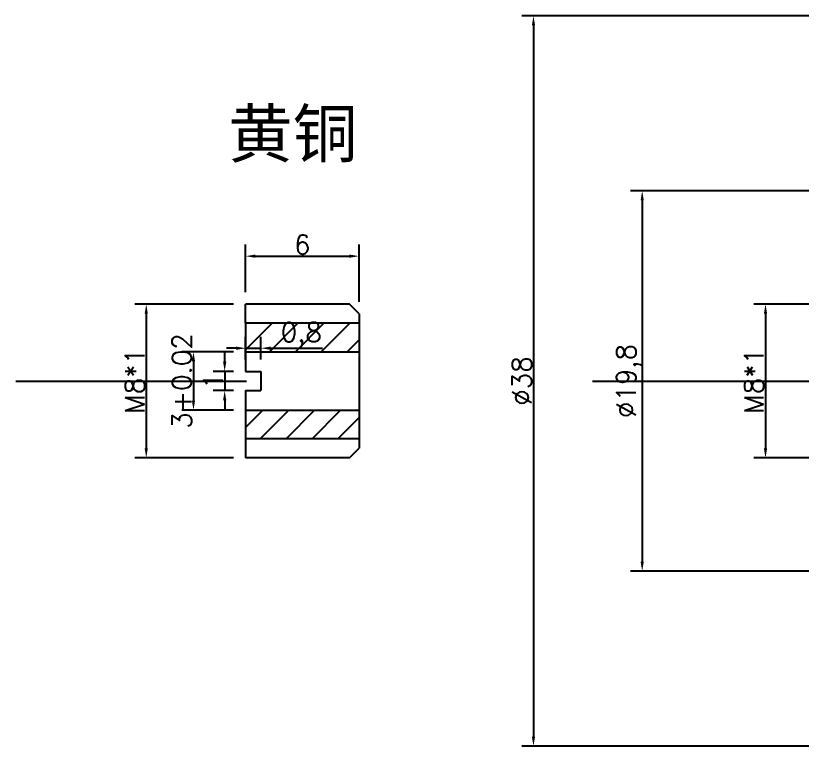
# Model space of a CAD drawing. Header units: millimetres. Extents: x 6817 to 15937, y -5221 to -164.
# Drawn here: x 9579.07 to 9619.98, y -1784.14 to -1746.14 of the extents above; entities that cross this region are included whole.
import ezdxf

# ---------------------------------------------------------------- set-up
doc = ezdxf.new("R2010")
doc.units = ezdxf.units.MM
doc.linetypes.add('ACAD_ISO03W100', pattern=[30, 12, -18])
doc.layers.add('图层2', color=108, linetype='Continuous')
doc.styles.get("Standard").update_dxf_attribs({"font": 'txt', "bigfont": 'gbcbig.shx'})
doc.dimstyles.new('ISO-25', dxfattribs={"dimtxt": 1, "dimasz": 0.5, "dimexe": 0.6, "dimexo": 0.625, "dimgap": 0.1, "dimtad": 1, "dimtxsty": 'Standard', "dimcen": 2.5, "dimadec": 0, "dimazin": 0, "dimtfac": 1, "dimtmove": 0, "dimatfit": 3, "dimfxl": 0, "dimarcsym": 0})

# ---------------------------------------------------------------- blocks, each defined once
blk = doc.blocks.new('*D389')
at = {"layer": 'Defpoints', "color": 0, "linetype": 'ByBlock', "transparency": 16777216}
for p in [(9652.305, -1746.144), (9606, -1784.144), (9652.305, -1784.144)]:
    blk.add_point(p, dxfattribs=at)
at = {"layer": '图层2', "color": 0, "linetype": 'ByBlock', "lineweight": -2, "transparency": 16777216}
for p, q in [((9651.68, -1746.144), (9605.4, -1746.144)), ((9606, -1746.644), (9606, -1783.644)), ((9651.68, -1784.144), (9605.4, -1784.144))]:
    blk.add_line(p, q, dxfattribs=at)
at = {"layer": '图层2', "color": 0, "linetype": 'ByBlock', "transparency": 16777216}
for points in [[(9605.917, -1746.644), (9606.083, -1746.644), (9606, -1746.144)], [(9605.917, -1783.644), (9606.083, -1783.644), (9606, -1784.144)]]:
    blk.add_solid(points, dxfattribs=at)
at = {"layer": '图层2', "color": 0, "linetype": 'ByBlock', "transparency": 16777216, "insert": (9605.4, -1765.144), "char_height": 1, "attachment_point": 5, "rotation": 90}
blk.add_mtext('%%C38', dxfattribs=at)
blk = doc.blocks.new('*D390')
at = {"layer": 'Defpoints', "color": 0, "linetype": 'ByBlock', "transparency": 16777216}
for p in [(9622.305, -1755.244), (9611.656, -1775.044), (9622.305, -1775.044)]:
    blk.add_point(p, dxfattribs=at)
at = {"layer": '图层2', "color": 0, "linetype": 'ByBlock', "lineweight": -2, "transparency": 16777216}
for p, q in [((9621.68, -1755.244), (9611.056, -1755.244)), ((9611.656, -1755.744), (9611.656, -1774.544)), ((9621.68, -1775.044), (9611.056, -1775.044))]:
    blk.add_line(p, q, dxfattribs=at)
at = {"layer": '图层2', "color": 0, "linetype": 'ByBlock', "transparency": 16777216}
for points in [[(9611.573, -1755.744), (9611.739, -1755.744), (9611.656, -1755.244)], [(9611.573, -1774.544), (9611.739, -1774.544), (9611.656, -1775.044)]]:
    blk.add_solid(points, dxfattribs=at)
at = {"layer": '图层2', "color": 0, "linetype": 'ByBlock', "transparency": 16777216, "insert": (9610.973, -1765.144), "char_height": 1, "attachment_point": 5, "rotation": 90}
blk.add_mtext('%%C19,8', dxfattribs=at)
blk = doc.blocks.new('*D399')
at = {"layer": 'Defpoints', "color": 0, "linetype": 'ByBlock', "transparency": 16777216}
for p in [(9621.805, -1761.144), (9618.07, -1769.144), (9621.805, -1769.144)]:
    blk.add_point(p, dxfattribs=at)
at = {"layer": '图层2', "color": 0, "linetype": 'ByBlock', "lineweight": -2, "transparency": 16777216}
for p, q in [((9621.18, -1761.144), (9617.47, -1761.144)), ((9618.07, -1761.644), (9618.07, -1768.644)), ((9621.18, -1769.144), (9617.47, -1769.144))]:
    blk.add_line(p, q, dxfattribs=at)
at = {"layer": '图层2', "color": 0, "linetype": 'ByBlock', "transparency": 16777216}
for points in [[(9617.987, -1761.644), (9618.154, -1761.644), (9618.07, -1761.144)], [(9617.987, -1768.644), (9618.154, -1768.644), (9618.07, -1769.144)]]:
    blk.add_solid(points, dxfattribs=at)
at = {"layer": '图层2', "color": 0, "linetype": 'ByBlock', "transparency": 16777216, "insert": (9617.47, -1765.144), "char_height": 1, "attachment_point": 5, "rotation": 90}
blk.add_mtext('M8*1', dxfattribs=at)
blk = doc.blocks.new('*D400')
at = {"layer": 'Defpoints', "color": 0, "linetype": 'ByBlock', "transparency": 16777216}
for p in [(9591.025, -1761.144), (9585.857, -1769.144), (9591.025, -1769.144)]:
    blk.add_point(p, dxfattribs=at)
at = {"layer": '图层2', "color": 0, "linetype": 'ByBlock', "lineweight": -2, "transparency": 16777216}
for p, q in [((9590.4, -1761.144), (9585.257, -1761.144)), ((9585.857, -1761.644), (9585.857, -1768.644)), ((9590.4, -1769.144), (9585.257, -1769.144))]:
    blk.add_line(p, q, dxfattribs=at)
at = {"layer": '图层2', "color": 0, "linetype": 'ByBlock', "transparency": 16777216}
for points in [[(9585.774, -1761.644), (9585.94, -1761.644), (9585.857, -1761.144)], [(9585.774, -1768.644), (9585.94, -1768.644), (9585.857, -1769.144)]]:
    blk.add_solid(points, dxfattribs=at)
at = {"layer": '图层2', "color": 0, "linetype": 'ByBlock', "transparency": 16777216, "insert": (9585.257, -1765.144), "char_height": 1, "attachment_point": 5, "rotation": 90}
blk.add_mtext('M8*1', dxfattribs=at)
blk = doc.blocks.new('*D401')
at = {"layer": 'Defpoints', "color": 0, "linetype": 'ByBlock', "transparency": 16777216}
for p in [(9591.025, -1764.644), (9589.936, -1765.644), (9591.025, -1765.644)]:
    blk.add_point(p, dxfattribs=at)
at = {"layer": '图层2', "color": 0, "linetype": 'ByBlock', "lineweight": -2, "transparency": 16777216}
for p, q in [((9589.936, -1764.144), (9589.936, -1763.644)), ((9590.4, -1764.644), (9589.336, -1764.644)), ((9589.936, -1764.644), (9589.936, -1765.644)), ((9590.4, -1765.644), (9589.336, -1765.644)), ((9589.936, -1766.144), (9589.936, -1766.644))]:
    blk.add_line(p, q, dxfattribs=at)
at = {"layer": '图层2', "color": 0, "linetype": 'ByBlock', "transparency": 16777216}
for points in [[(9589.853, -1764.144), (9590.02, -1764.144), (9589.936, -1764.644)], [(9589.853, -1766.144), (9590.02, -1766.144), (9589.936, -1765.644)]]:
    blk.add_solid(points, dxfattribs=at)
at = {"layer": '图层2', "color": 0, "linetype": 'ByBlock', "transparency": 16777216, "insert": (9589.336, -1765.144), "char_height": 1, "attachment_point": 5, "rotation": 90}
blk.add_mtext('1', dxfattribs=at)
blk = doc.blocks.new('*D402')
at = {"layer": 'Defpoints', "color": 0, "linetype": 'ByBlock', "transparency": 16777216}
for p in [(9591.025, -1763.624), (9588.313, -1766.664), (9591.025, -1766.664)]:
    blk.add_point(p, dxfattribs=at)
at = {"layer": '图层2', "color": 0, "linetype": 'ByBlock', "lineweight": -2, "transparency": 16777216}
for p, q in [((9590.4, -1763.624), (9587.713, -1763.624)), ((9588.313, -1764.124), (9588.313, -1766.164)), ((9590.4, -1766.664), (9587.713, -1766.664))]:
    blk.add_line(p, q, dxfattribs=at)
at = {"layer": '图层2', "color": 0, "linetype": 'ByBlock', "transparency": 16777216}
for points in [[(9588.23, -1764.124), (9588.396, -1764.124), (9588.313, -1763.624)], [(9588.23, -1766.164), (9588.396, -1766.164), (9588.313, -1766.664)]]:
    blk.add_solid(points, dxfattribs=at)
at = {"layer": '图层2', "color": 0, "linetype": 'ByBlock', "transparency": 16777216, "insert": (9587.713, -1765.144), "char_height": 1, "attachment_point": 5, "rotation": 90}
blk.add_mtext('3+0.02', dxfattribs=at)
blk = doc.blocks.new('*D403')
at = {"layer": 'Defpoints', "color": 0, "linetype": 'ByBlock', "transparency": 16777216}
for p in [(9596.925, -1758.65), (9591.025, -1761.144), (9596.925, -1761.644)]:
    blk.add_point(p, dxfattribs=at)
at = {"layer": '图层2', "color": 0, "linetype": 'ByBlock', "lineweight": -2, "transparency": 16777216}
for p, q in [((9591.025, -1760.519), (9591.025, -1758.05)), ((9596.925, -1761.019), (9596.925, -1758.05)), ((9591.525, -1758.65), (9596.425, -1758.65))]:
    blk.add_line(p, q, dxfattribs=at)
at = {"layer": '图层2', "color": 0, "linetype": 'ByBlock', "transparency": 16777216}
for points in [[(9591.525, -1758.567), (9591.525, -1758.733), (9591.025, -1758.65)], [(9596.425, -1758.567), (9596.425, -1758.733), (9596.925, -1758.65)]]:
    blk.add_solid(points, dxfattribs=at)
at = {"layer": '图层2', "color": 0, "linetype": 'ByBlock', "transparency": 16777216, "insert": (9593.975, -1758.05), "char_height": 1, "attachment_point": 5}
blk.add_mtext('6', dxfattribs=at)
blk = doc.blocks.new('*D404')
at = {"layer": 'Defpoints', "color": 0, "linetype": 'ByBlock', "transparency": 16777216}
for p in [(9591.825, -1763.439), (9591.025, -1764.644), (9591.825, -1764.644)]:
    blk.add_point(p, dxfattribs=at)
at = {"layer": '图层2', "color": 0, "linetype": 'ByBlock', "lineweight": -2, "transparency": 16777216}
for p, q in [((9591.025, -1764.019), (9591.025, -1762.839)), ((9591.825, -1764.019), (9591.825, -1762.839)), ((9590.525, -1763.439), (9590.025, -1763.439)), ((9591.025, -1763.439), (9591.825, -1763.439)), ((9592.325, -1763.439), (9595.025, -1763.439))]:
    blk.add_line(p, q, dxfattribs=at)
at = {"layer": '图层2', "color": 0, "linetype": 'ByBlock', "transparency": 16777216}
for points in [[(9590.525, -1763.356), (9590.525, -1763.523), (9591.025, -1763.439)], [(9592.325, -1763.356), (9592.325, -1763.523), (9591.825, -1763.439)]]:
    blk.add_solid(points, dxfattribs=at)
at = {"layer": '图层2', "color": 0, "linetype": 'ByBlock', "transparency": 16777216, "insert": (9593.925, -1762.756), "char_height": 1, "attachment_point": 5}
blk.add_mtext('0,8', dxfattribs=at)

msp = doc.modelspace()

# ---------------------------------------------------------------- hatches: boundary and pattern name
at = {"layer": '图层2', "linetype": 'ByBlock'}
h = msp.add_hatch(dxfattribs=at)
h.set_pattern_fill('ANSI31', color=4, scale=0.3)
h.set_pattern_definition([(45, (7550.7779, 821.9623), (-0.6735192, 0.6735192), [])])
h.paths.add_polyline_path([(9596.925, -1762.144), (9591.025, -1762.144), (9591.025, -1763.624), (9596.925, -1763.624)])
h.paths.add_polyline_path([(9596.925, -1766.664), (9591.025, -1766.664), (9591.025, -1768.144), (9596.925, -1768.144)])

# ---------------------------------------------------------------- linework, layer by layer
at = {"color": 1, "linetype": 'ACAD_ISO03W100'}
msp.add_line((9579.066, -1765.144), (10040.413, -1765.144), dxfattribs=at)
at = {"layer": '图层2', "color": 4, "linetype": 'ByBlock'}
for p, q in [((9596.425, -1761.144), (9591.025, -1761.144)), ((9591.025, -1762.144), (9591.025, -1761.144)), ((9596.925, -1761.644), (9596.425, -1761.144)), ((9591.025, -1768.144), (9591.025, -1769.144)), ((9596.425, -1769.144), (9596.925, -1768.644)), ((9596.425, -1769.144), (9591.025, -1769.144))]:
    msp.add_line(p, q, dxfattribs=at)
at = {"layer": '图层2', "color": 2, "linetype": 'ByBlock'}
for p, q in [((9596.925, -1761.644), (9596.925, -1763.624)), ((9596.925, -1762.144), (9591.025, -1762.144)), ((9591.025, -1762.144), (9591.025, -1764.644)), ((9591.025, -1763.624), (9596.925, -1763.624)), ((9591.025, -1763.624), (9591.025, -1764.644)), ((9596.925, -1763.624), (9596.925, -1766.664)), ((9591.025, -1764.644), (9591.825, -1764.644)), ((9591.825, -1764.644), (9591.825, -1765.644)), ((9591.025, -1765.644), (9591.825, -1765.644)), ((9591.025, -1765.644), (9591.025, -1768.144)), ((9591.025, -1766.664), (9596.925, -1766.664)), ((9596.925, -1766.664), (9596.925, -1768.644)), ((9596.925, -1768.144), (9591.025, -1768.144))]:
    msp.add_line(p, q, dxfattribs=at)

# ---------------------------------------------------------------- texts
at = {"color": 2, "insert": (9590.109, -1751.041), "char_height": 2.46562, "width": 38.16509, "attachment_point": 1}
msp.add_mtext('{\\fSimSun|b0|i0|c134|p2;黄铜}', dxfattribs=at)

# ---------------------------------------------------------------- dimensions: what is measured, and where the dimension line sits
at = {"layer": '图层2', "color": 3, "linetype": 'ByBlock'}
for base, p1, p2, text, picture, middle in [((9606, -1784.144), (9652.305, -1746.144), (9652.305, -1784.144), '%%C<>', '*D389', (9605.4, -1765.144)), ((9611.656, -1775.044), (9622.305, -1755.244), (9622.305, -1775.044), '%%C<>', '*D390', (9610.973, -1765.144)), ((9585.857, -1769.144), (9591.025, -1761.144), (9591.025, -1769.144), 'M<>*1', '*D400', (9585.257, -1765.144)), ((9618.07, -1769.144), (9621.805, -1761.144), (9621.805, -1769.144), 'M8*1', '*D399', (9617.47, -1765.144))]:
    dim = msp.add_linear_dim(base=base, p1=p1, p2=p2, angle=90, text=text, dimstyle='ISO-25', dxfattribs=at)
    dim.commit()
    dim.dimension.update_dxf_attribs({"geometry": picture, "text_midpoint": middle})
dim = msp.add_linear_dim(base=(9596.925, -1758.65), p1=(9591.025, -1761.144), p2=(9596.925, -1761.644), text='6', dimstyle='ISO-25', dxfattribs=at)
dim.commit()
dim.dimension.update_dxf_attribs({"geometry": '*D403', "text_midpoint": (9593.975, -1758.05)})
dim = msp.add_linear_dim(base=(9591.825, -1763.439), p1=(9591.025, -1764.644), p2=(9591.825, -1764.644), dimstyle='ISO-25', dxfattribs=at)
dim.commit()
dim.dimension.update_dxf_attribs({"geometry": '*D404', "text_midpoint": (9593.925, -1762.756)})
dim = msp.add_linear_dim(base=(9588.313, -1766.664), p1=(9591.025, -1763.624), p2=(9591.025, -1766.664), angle=90, text='3+0.02', dimstyle='ISO-25', dxfattribs=at)
dim.commit()
dim.dimension.update_dxf_attribs({"geometry": '*D402', "text_midpoint": (9588.313, -1765.144), "dimtype": 160})
dim = msp.add_linear_dim(base=(9589.936, -1765.644), p1=(9591.025, -1764.644), p2=(9591.025, -1765.644), angle=90, dimstyle='ISO-25', dxfattribs=at)
dim.commit()
dim.dimension.update_dxf_attribs({"geometry": '*D401', "text_midpoint": (9589.336, -1765.144)})

doc.saveas('drawing.dxf')
